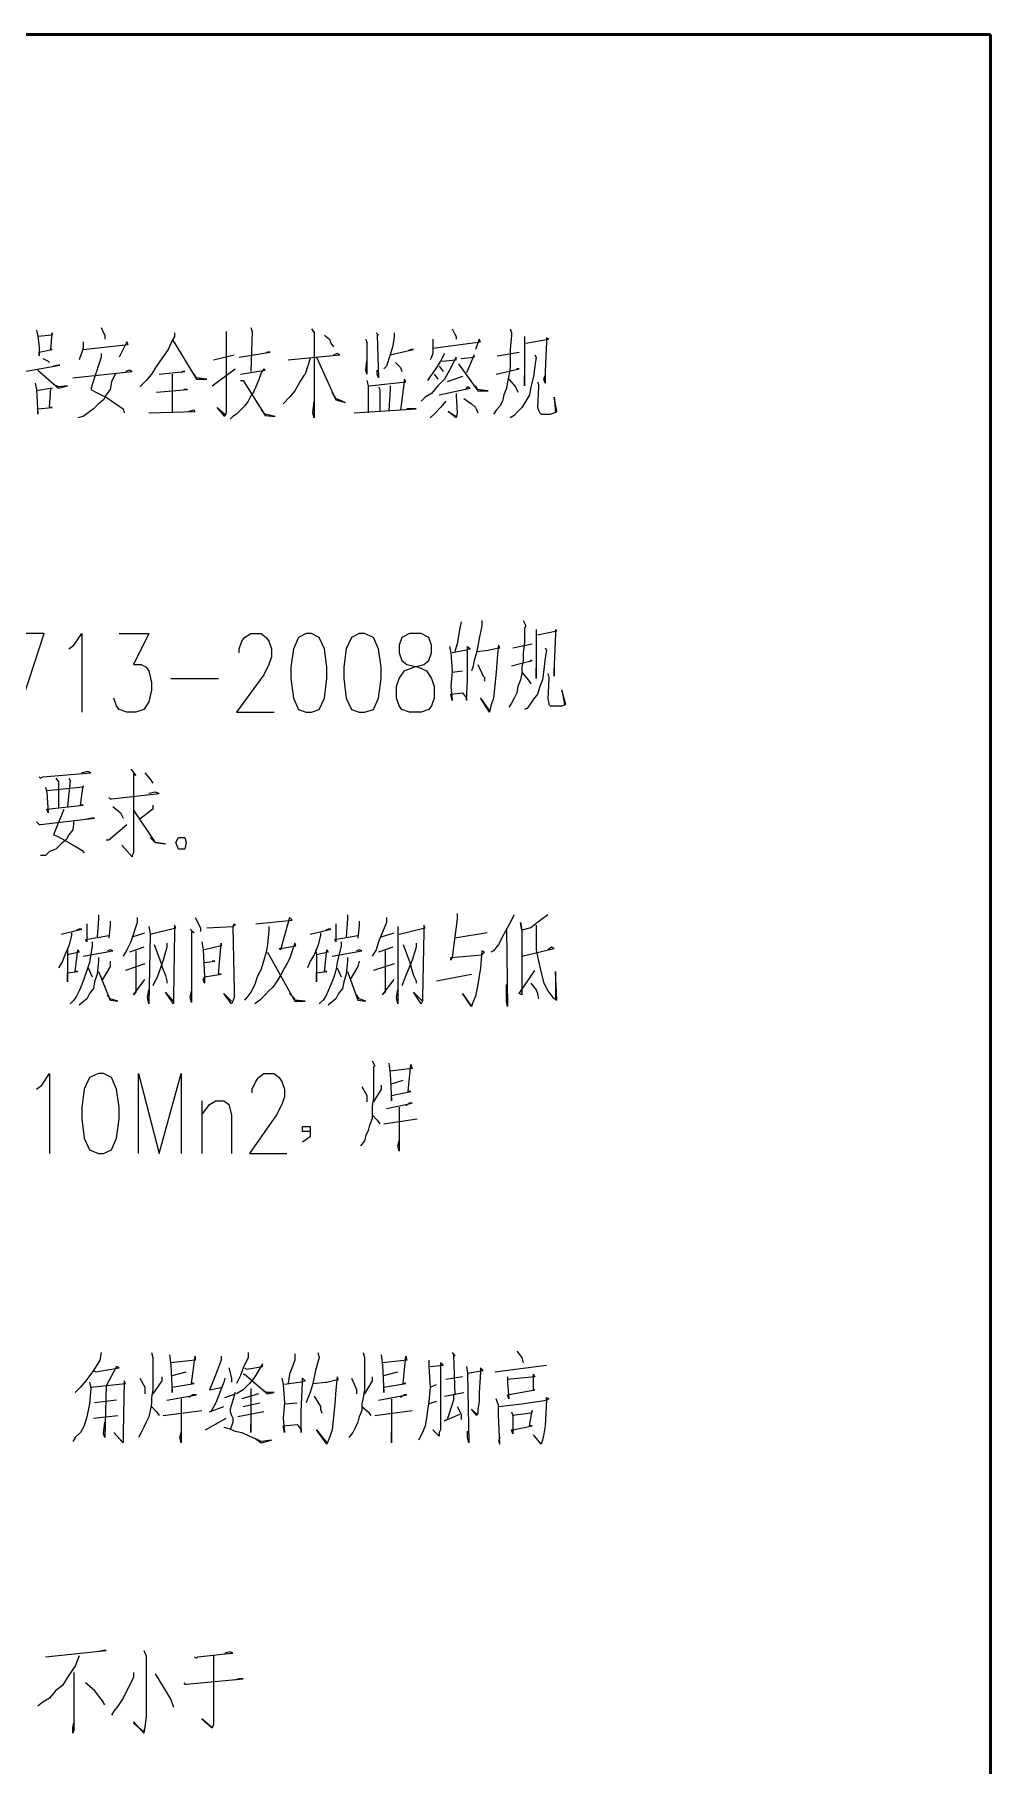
# Model space of a CAD drawing. Header units: millimetres. Extents: x -892 to 4698, y -3687 to 4524.
# Drawn here: x 4215 to 4698, y 3650 to 4524 of the extents above; entities that cross this region are included whole.
import ezdxf

# ---------------------------------------------------------------- set-up
doc = ezdxf.new("R2010")
doc.units = ezdxf.units.MM
doc.layers.add('1', color=7, linetype='Continuous')

msp = doc.modelspace()

# ---------------------------------------------------------------- linework, layer by layer
at = {"layer": '1', "color": 0, "lineweight": 50}
msp.add_lwpolyline([(-891.61, -3685.08), (-891.61, 4523.75), (4698.03, 4523.75), (4698.03, -3685.08), (-891.61, -3685.08)], dxfattribs=at)
at = {"layer": '1', "color": 0, "lineweight": 25}
for points in [[(4216.43, 4374.51), (4217.08, 4371.25), (4217.73, 4366.04), (4217.73, 4361.48), (4217.73, 4363.43), (4224.25, 4364.74), (4223.6, 4364.74), (4224.25, 4373.21), (4224.25, 4371.91), (4217.08, 4371.25)], [(4249.01, 4375.82), (4250.31, 4373.21), (4250.97, 4371.91), (4250.97, 4371.25), (4250.97, 4369.95)], [(4286.16, 4373.21), (4286.16, 4371.25), (4284.86, 4369.3), (4282.9, 4364.74), (4279.64, 4360.17), (4277.03, 4356.26), (4274.43, 4352.35), (4271.82, 4349.1), (4268.56, 4345.84)], [(4284.86, 4369.95), (4297.24, 4349.75), (4302.45, 4349.75), (4297.24, 4350.4), (4295.93, 4352.35)], [(4312.23, 4373.86), (4312.23, 4371.91), (4312.23, 4335.41), (4312.23, 4332.8), (4311.57, 4330.85), (4307.66, 4335.41), (4311.57, 4332.15)], [(4324.61, 4375.82), (4325.26, 4373.86), (4324.61, 4353.66)], [(4355.24, 4375.16), (4356.54, 4373.21), (4356.54, 4373.86), (4356.54, 4330.2), (4355.89, 4332.8), (4356.54, 4338.67)], [(4361.76, 4371.91), (4364.36, 4369.95), (4365.01, 4368), (4366.32, 4366.04)], [(4382.61, 4369.95), (4383.26, 4368), (4383.26, 4368.65), (4383.26, 4352.35), (4382.61, 4354.31), (4383.26, 4358.87)], [(4387.82, 4373.21), (4389.13, 4371.91), (4388.48, 4371.91), (4389.13, 4350.4), (4388.48, 4352.35), (4388.48, 4354.31)], [(4396.95, 4373.21), (4396.95, 4371.25), (4396.3, 4366.69), (4394.99, 4362.13), (4393.04, 4356.26), (4391.73, 4354.96)], [(4416.5, 4369.95), (4416.5, 4366.69), (4416.5, 4362.78), (4415.85, 4360.83), (4415.2, 4359.52)], [(4416.5, 4365.39), (4440.61, 4368.65), (4439.96, 4369.95), (4438.01, 4364.74)], [(4426.27, 4375.16), (4427.58, 4372.56), (4428.23, 4371.25), (4428.23, 4369.95)], [(4455.6, 4375.16), (4456.25, 4373.21), (4456.25, 4371.91), (4455.6, 4364.74), (4455.6, 4359.52), (4455.6, 4355.61), (4454.95, 4351.7), (4454.3, 4348.44), (4453.65, 4345.19), (4452.34, 4341.93), (4451.69, 4338.67), (4450.39, 4336.06), (4448.43, 4334.11), (4447.13, 4332.15)], [(4462.77, 4371.25), (4462.77, 4368.65), (4462.77, 4349.75), (4462.77, 4346.49), (4462.77, 4347.79), (4462.77, 4351.7)], [(4463.42, 4368), (4475.15, 4369.95), (4473.85, 4370.6), (4473.85, 4368.65), (4473.2, 4353.66), (4473.2, 4347.79), (4472.55, 4349.75), (4473.2, 4351.7)], [(4239.89, 4368.65), (4239.89, 4365.39), (4239.24, 4363.43), (4238.58, 4361.48), (4237.93, 4359.52)], [(4239.89, 4364.74), (4262.7, 4367.34), (4262.05, 4368.65), (4258.14, 4360.83)], [(4249.01, 4362.78), (4249.01, 4360.83), (4245.1, 4349.1), (4243.8, 4344.53), (4246.4, 4343.23), (4249.01, 4341.93), (4251.62, 4340.62), (4255.53, 4338.02), (4258.14, 4336.06), (4260.09, 4334.76), (4260.74, 4332.8)], [(4305.71, 4359.52), (4316.14, 4362.13)], [(4318.74, 4360.83), (4334.38, 4363.43), (4333.08, 4363.43), (4331.78, 4362.78)], [(4343.51, 4359.52), (4369.58, 4362.13), (4368.27, 4362.78), (4366.32, 4362.13)], [(4394.99, 4362.13), (4406.72, 4364.74), (4405.42, 4364.74), (4404.12, 4364.09)], [(4422.36, 4362.78), (4420.41, 4358.87), (4418.45, 4355.61), (4416.5, 4353.01), (4415.2, 4351.05), (4413.89, 4349.1)], [(4430.84, 4360.17), (4437.35, 4360.83), (4437.35, 4362.13), (4433.44, 4353.01)], [(4449.08, 4361.48), (4460.16, 4363.43)], [(4467.98, 4362.13), (4468.64, 4360.83), (4467.98, 4356.26), (4467.33, 4351.05), (4466.03, 4345.84), (4465.38, 4341.93), (4463.42, 4338.67), (4461.47, 4335.41), (4459.51, 4333.46), (4457.56, 4331.5), (4455.6, 4330.2)], [(4202.74, 4352.35), (4228.16, 4356.92), (4227.51, 4356.92), (4224.9, 4356.26)], [(4217.08, 4354.31), (4227.51, 4345.19), (4232.07, 4346.49), (4227.51, 4345.84), (4224.9, 4347.14)], [(4219.68, 4360.17), (4222.29, 4358.87), (4222.94, 4358.22)], [(4234.67, 4350.4), (4264.65, 4353.66), (4263.35, 4354.31), (4261.39, 4353.66)], [(4256.18, 4352.35), (4254.23, 4348.44), (4253.57, 4344.53), (4251.62, 4341.93), (4250.31, 4339.32), (4247.71, 4337.37), (4245.1, 4334.76), (4242.49, 4332.8), (4239.89, 4330.85), (4237.28, 4330.2)], [(4278.34, 4352.35), (4291.37, 4353.66), (4290.07, 4353.66), (4289.42, 4353.01)], [(4284.86, 4352.35), (4284.86, 4332.8)], [(4305.06, 4346.49), (4316.79, 4354.96)], [(4319.4, 4352.35), (4331.78, 4354.31), (4331.13, 4354.96), (4329.82, 4353.01), (4328.52, 4349.1), (4327.22, 4345.84), (4325.91, 4343.23), (4324.61, 4341.28), (4323.31, 4338.67), (4321.35, 4336.06), (4319.4, 4334.11), (4317.44, 4332.15), (4315.49, 4330.85), (4314.18, 4329.55)], [(4354.59, 4360.17), (4351.98, 4352.35), (4351.33, 4351.7), (4349.37, 4348.44), (4346.77, 4343.88), (4344.16, 4340.62), (4340.9, 4337.37)], [(4357.85, 4360.83), (4367.62, 4339.32), (4372.18, 4338.02), (4367.62, 4339.97), (4365.67, 4343.23)], [(4397.6, 4358.22), (4400.21, 4355.61), (4400.86, 4353.66)], [(4421.06, 4358.87), (4428.23, 4359.52), (4428.23, 4360.83), (4424.97, 4354.31), (4422.36, 4349.75), (4419.11, 4346.49), (4415.85, 4342.58), (4412.59, 4340.62), (4410.63, 4338.67)], [(4417.15, 4352.35), (4419.11, 4349.75)], [(4419.76, 4356.26), (4421.71, 4353.66)], [(4429.53, 4357.57), (4439.31, 4343.88), (4444.52, 4343.88), (4443.87, 4343.88), (4439.31, 4344.53), (4438.01, 4346.49)], [(4448.43, 4352.35), (4460.16, 4354.96), (4459.51, 4354.96), (4458.86, 4354.96)], [(4215.77, 4347.79), (4216.43, 4344.53), (4217.08, 4332.15), (4217.08, 4334.76), (4224.25, 4335.41), (4222.94, 4335.41), (4223.6, 4345.19), (4224.25, 4345.19), (4216.43, 4343.88)], [(4277.03, 4343.23), (4292.68, 4344.53), (4292.02, 4344.53), (4290.72, 4344.53)], [(4319.4, 4349.1), (4320.7, 4349.1), (4331.78, 4331.5), (4336.99, 4330.85), (4331.78, 4332.15), (4329.82, 4334.11)], [(4383.26, 4349.1), (4383.91, 4346.49), (4383.91, 4332.8)], [(4383.91, 4346.49), (4384.57, 4346.49), (4402.81, 4348.44), (4402.16, 4349.75), (4400.21, 4334.11)], [(4389.13, 4345.84), (4389.78, 4344.53), (4389.78, 4333.46)], [(4394.99, 4346.49), (4394.99, 4344.53), (4394.34, 4334.11)], [(4419.76, 4341.93), (4435.4, 4345.19), (4434.09, 4345.84), (4432.79, 4344.53)], [(4431.49, 4351.05), (4423.67, 4348.44)], [(4454.95, 4349.75), (4458.21, 4345.84), (4459.51, 4343.23)], [(4469.29, 4348.44), (4469.94, 4347.14), (4469.94, 4345.84), (4469.29, 4335.41), (4469.94, 4334.11), (4470.59, 4332.8), (4471.24, 4332.15), (4471.89, 4332.15), (4475.8, 4332.15), (4477.76, 4332.8), (4479.06, 4333.46), (4477.76, 4340.62), (4478.41, 4332.8)], [(4376.75, 4332.8), (4408.03, 4334.76), (4406.72, 4334.76), (4403.46, 4334.76)], [(4423.02, 4338.67), (4420.41, 4335.41), (4417.15, 4332.15), (4415.2, 4330.2)], [(4428.23, 4342.58), (4428.23, 4341.28), (4428.88, 4332.8), (4428.23, 4330.2), (4424.32, 4333.46), (4428.23, 4330.85)], [(4432.14, 4339.97), (4436.05, 4337.37), (4438.01, 4335.41), (4438.66, 4334.11), (4439.31, 4332.8)], [(4273.12, 4332.8), (4296.59, 4333.46), (4295.93, 4334.11), (4293.33, 4333.46)], [(4207.3, 4181.61), (4220.34, 4221.36), (4201.44, 4221.36)], [(4232.72, 4213.54), (4235.33, 4215.5), (4239.24, 4221.36), (4239.24, 4181.61)], [(4258.14, 4221.36), (4273.12, 4221.36), (4265.3, 4205.72), (4269.21, 4205.72), (4271.82, 4204.42), (4273.12, 4202.46), (4274.43, 4196.6), (4274.43, 4192.69), (4273.12, 4186.82), (4270.52, 4182.91), (4266.61, 4181.61), (4262.05, 4181.61), (4258.14, 4182.91), (4256.83, 4184.87), (4255.53, 4188.78)], [(4318.74, 4211.59), (4318.74, 4213.54), (4320.05, 4217.45), (4321.35, 4219.41), (4324.61, 4221.36), (4329.82, 4221.36), (4332.43, 4219.41), (4333.73, 4217.45), (4335.04, 4213.54), (4335.04, 4209.63), (4333.73, 4205.72), (4331.13, 4200.51), (4317.44, 4181.61), (4336.34, 4181.61)], [(4352.63, 4221.36), (4348.72, 4219.41), (4346.12, 4213.54), (4344.81, 4204.42), (4344.81, 4198.55), (4346.12, 4188.78), (4348.72, 4182.91), (4352.63, 4181.61), (4355.24, 4181.61), (4359.15, 4182.91), (4361.76, 4188.78), (4363.06, 4198.55), (4363.06, 4204.42), (4361.76, 4213.54), (4359.15, 4219.41), (4355.24, 4221.36), (4352.63, 4221.36)], [(4379.35, 4221.36), (4375.44, 4219.41), (4372.83, 4213.54), (4371.53, 4204.42), (4371.53, 4198.55), (4372.83, 4188.78), (4375.44, 4182.91), (4379.35, 4181.61), (4381.96, 4181.61), (4386.52, 4182.91), (4389.13, 4188.78), (4390.43, 4198.55), (4390.43, 4204.42), (4389.13, 4213.54), (4386.52, 4219.41), (4381.96, 4221.36), (4379.35, 4221.36)], [(4404.77, 4221.36), (4400.86, 4219.41), (4399.55, 4215.5), (4399.55, 4211.59), (4400.86, 4207.68), (4403.46, 4205.72), (4409.33, 4204.42), (4413.24, 4202.46), (4415.85, 4198.55), (4417.15, 4194.64), (4417.15, 4188.78), (4415.85, 4184.87), (4414.54, 4182.91), (4410.63, 4181.61), (4404.77, 4181.61), (4400.86, 4182.91), (4399.55, 4184.87), (4398.25, 4188.78), (4398.25, 4194.64), (4399.55, 4198.55), (4402.16, 4202.46), (4406.72, 4204.42), (4411.94, 4205.72), (4414.54, 4207.68), (4415.85, 4211.59), (4415.85, 4215.5), (4414.54, 4219.41), (4410.63, 4221.36), (4404.77, 4221.36)], [(4430.84, 4227.23), (4430.18, 4223.97), (4428.88, 4216.15), (4427.58, 4212.24)], [(4441.26, 4227.88), (4441.26, 4225.27), (4439.96, 4218.76), (4438.66, 4212.24), (4437.35, 4207.68), (4436.7, 4204.42), (4436.05, 4202.46)], [(4462.12, 4227.88), (4463.42, 4225.27), (4462.77, 4223.97), (4462.77, 4216.8), (4462.12, 4211.59), (4462.12, 4207.68), (4461.47, 4204.42), (4461.47, 4201.16), (4460.81, 4197.9), (4459.51, 4194.64), (4458.86, 4191.38), (4457.56, 4188.78), (4456.25, 4186.17), (4454.95, 4184.22)], [(4468.64, 4223.32), (4468.64, 4220.71), (4468.64, 4202.46), (4468.64, 4198.55), (4468.64, 4199.86), (4468.64, 4203.77)], [(4469.29, 4220.71), (4479.06, 4222.67), (4478.41, 4223.32), (4478.41, 4221.36), (4477.76, 4205.72), (4477.76, 4199.86), (4477.76, 4201.81), (4477.76, 4203.77)], [(4424.97, 4214.85), (4425.62, 4211.59), (4426.27, 4202.46), (4425.62, 4194.64), (4426.27, 4187.47), (4425.62, 4190.73), (4431.49, 4191.38), (4433.44, 4188.78), (4433.44, 4187.47), (4434.09, 4197.9), (4434.09, 4212.89), (4434.09, 4214.85), (4435.4, 4213.54), (4433.44, 4212.89), (4426.27, 4211.59)], [(4438.66, 4212.24), (4444.52, 4212.89), (4449.74, 4214.19), (4450.39, 4214.19), (4449.74, 4215.5), (4449.08, 4208.98), (4448.43, 4201.81), (4447.78, 4195.29), (4447.13, 4188.78), (4445.83, 4184.87), (4445.17, 4181.61), (4440.61, 4188.78), (4445.17, 4182.26)], [(4456.9, 4214.19), (4466.68, 4216.15)], [(4473.2, 4214.19), (4473.85, 4212.89), (4473.2, 4208.98), (4472.55, 4203.11), (4471.89, 4197.9), (4470.59, 4194.64), (4469.29, 4190.73), (4467.33, 4188.13), (4466.03, 4186.17), (4464.07, 4183.56), (4462.77, 4182.91)], [(4439.31, 4205.72), (4441.92, 4199.86), (4442.57, 4199.2), (4442.57, 4197.25)], [(4456.25, 4205.07), (4466.68, 4207.68), (4466.03, 4207.68), (4465.38, 4207.03)], [(4284.2, 4198.55), (4308.32, 4198.55)], [(4426.27, 4201.81), (4431.49, 4202.46)], [(4461.47, 4201.81), (4464.72, 4197.9), (4466.03, 4195.95)], [(4474.5, 4201.16), (4475.15, 4199.2), (4475.15, 4198.55), (4474.5, 4188.13), (4475.15, 4186.17), (4475.15, 4185.52), (4475.8, 4184.87), (4477.11, 4184.87), (4480.37, 4184.87), (4481.67, 4184.87), (4483.62, 4185.52), (4481.67, 4192.69), (4482.97, 4185.52)], [(4217.73, 4149.02), (4218.38, 4148.37), (4219.68, 4149.02), (4243.8, 4150.98), (4242.49, 4151.63), (4239.24, 4150.98)], [(4264, 4152.93), (4266.61, 4149.68), (4265.3, 4150.33), (4265.3, 4115.79), (4265.3, 4113.18), (4265.3, 4110.57), (4264.65, 4109.27), (4264.65, 4108.62), (4259.44, 4114.48)], [(4220.99, 4143.81), (4221.64, 4141.2), (4222.29, 4130.78), (4221.64, 4132.73), (4239.89, 4134.69), (4238.58, 4134.69), (4239.89, 4144.46), (4239.89, 4143.81), (4221.64, 4141.85)], [(4226.2, 4148.37), (4227.51, 4146.42), (4227.51, 4133.38)], [(4232.72, 4148.37), (4233.37, 4147.07), (4232.07, 4134.03)], [(4271.17, 4150.98), (4273.78, 4147.72), (4275.08, 4145.77)], [(4252.92, 4138.6), (4253.57, 4137.94), (4254.23, 4137.94), (4278.34, 4140.55), (4276.38, 4141.2), (4273.12, 4140.55)], [(4254.88, 4134.03), (4258.79, 4130.78), (4260.09, 4128.17)], [(4275.08, 4134.69), (4275.08, 4132.73), (4268.56, 4127.52)], [(4216.43, 4126.21), (4217.73, 4124.91), (4218.38, 4124.91), (4245.75, 4128.17), (4244.45, 4128.17), (4241.84, 4127.52)], [(4235.33, 4126.87), (4234.67, 4122.3), (4232.72, 4119.7), (4231.42, 4117.09), (4228.81, 4115.14), (4226.2, 4112.53), (4222.94, 4111.22), (4220.99, 4109.27), (4218.38, 4109.27)], [(4230.11, 4132.73), (4230.11, 4132.08), (4224.9, 4119.7), (4226.85, 4119.05), (4232.72, 4115.79), (4237.28, 4113.18), (4239.24, 4111.88), (4240.54, 4110.57)], [(4265.3, 4132.08), (4276.38, 4115.79), (4281.6, 4115.14), (4276.38, 4115.79), (4273.78, 4118.39)], [(4251.62, 4117.09), (4252.92, 4117.09), (4262.05, 4124.91)], [(4291.37, 4118.39), (4292.02, 4115.79), (4291.37, 4112.53), (4288.11, 4112.53), (4286.81, 4115.79), (4288.11, 4118.39), (4291.37, 4118.39)], [(4241.84, 4074.73), (4241.84, 4074.08), (4241.84, 4065.61), (4241.19, 4066.91), (4252.92, 4068.86)], [(4247.71, 4079.29), (4247.71, 4077.99), (4247.71, 4077.34), (4247.06, 4068.21)], [(4253.57, 4076.03), (4253.57, 4074.73), (4253.57, 4074.08), (4252.92, 4067.56)], [(4267.26, 4077.99), (4267.26, 4075.38), (4264, 4065.61), (4262.05, 4061.7), (4260.09, 4058.44)], [(4273.12, 4073.43), (4273.78, 4069.52), (4273.12, 4034.32), (4272.47, 4037.58), (4273.12, 4041.49)], [(4273.78, 4069.52), (4286.81, 4072.77), (4286.16, 4074.08), (4286.16, 4070.82), (4285.51, 4037.58), (4285.51, 4035.63), (4285.51, 4034.32), (4281.6, 4040.19), (4285.51, 4035.63)], [(4296.59, 4077.99), (4299.19, 4072.77), (4299.19, 4070.82)], [(4302.45, 4072.77), (4315.49, 4073.43), (4316.14, 4074.73), (4316.79, 4074.08), (4315.49, 4073.43), (4316.14, 4040.84), (4316.14, 4037.58), (4315.49, 4035.63), (4314.83, 4034.32), (4310.92, 4039.54), (4314.83, 4035.63)], [(4333.73, 4073.43), (4333.73, 4071.47), (4333.08, 4064.3), (4332.43, 4060.39), (4331.13, 4056.48), (4329.82, 4051.92), (4327.87, 4048.01), (4326.56, 4044.1), (4324.61, 4040.19), (4322.65, 4037.58), (4321.35, 4036.28)], [(4327.22, 4074.73), (4345.46, 4076.68), (4344.16, 4077.99), (4343.51, 4075.38), (4341.55, 4068.86), (4339.6, 4061.7), (4338.95, 4062.35), (4339.6, 4062.35), (4347.42, 4063.65), (4346.77, 4064.95), (4345.46, 4061.04), (4344.16, 4057.13), (4342.86, 4054.53), (4341.55, 4052.57), (4339.6, 4048.66), (4337.64, 4045.4), (4335.69, 4042.8), (4333.73, 4040.84), (4331.78, 4038.89), (4329.17, 4036.28), (4326.56, 4034.32)], [(4367.62, 4074.73), (4367.62, 4074.08), (4367.62, 4065.61), (4366.97, 4066.91), (4378.7, 4068.86)], [(4373.49, 4079.29), (4373.49, 4077.99), (4373.49, 4077.34), (4372.83, 4068.21)], [(4379.35, 4076.03), (4379.35, 4074.73), (4379.35, 4074.08), (4378.7, 4067.56)], [(4393.04, 4077.99), (4393.04, 4075.38), (4389.13, 4065.61), (4387.82, 4061.7), (4385.87, 4058.44)], [(4398.9, 4073.43), (4398.9, 4069.52), (4398.9, 4034.32), (4398.25, 4037.58), (4398.9, 4041.49)], [(4399.55, 4069.52), (4412.59, 4072.77), (4411.94, 4074.08), (4411.94, 4070.82), (4411.29, 4037.58), (4411.29, 4035.63), (4410.63, 4034.32), (4406.72, 4040.19), (4411.29, 4035.63)], [(4428.88, 4079.94), (4428.88, 4077.34), (4426.27, 4057.79), (4425.62, 4056.48), (4425.62, 4057.79), (4441.26, 4059.09), (4442.57, 4060.39), (4441.26, 4061.04), (4440.61, 4052.57), (4439.31, 4044.1), (4438.01, 4038.23), (4436.7, 4034.98), (4436.05, 4033.02), (4431.49, 4039.54), (4436.05, 4033.02)], [(4457.56, 4079.29), (4454.95, 4074.08), (4452.34, 4069.52), (4449.74, 4064.3), (4447.13, 4061.04), (4445.83, 4060.39)], [(4474.5, 4079.29), (4469.29, 4075.38), (4466.03, 4072.77), (4461.47, 4071.47), (4460.81, 4075.38), (4461.47, 4071.47), (4461.47, 4038.89), (4460.16, 4039.54), (4467.98, 4051.27)], [(4468.64, 4074.08), (4468.64, 4067.56), (4468.64, 4061.7), (4469.94, 4055.83), (4471.24, 4049.96), (4472.55, 4044.75), (4474.5, 4040.84), (4477.11, 4037.58), (4479.06, 4036.28), (4478.41, 4050.62), (4478.41, 4036.93)], [(4234.02, 4070.17), (4234.02, 4068.86), (4232.72, 4063.65), (4230.76, 4059.09), (4229.46, 4055.83), (4227.51, 4052.57)], [(4228.81, 4069.52), (4239.24, 4072.12), (4238.58, 4072.12), (4237.93, 4072.12), (4236.63, 4071.47)], [(4244.45, 4065.61), (4244.45, 4063.65), (4243.15, 4055.18), (4241.84, 4051.27), (4240.54, 4047.36), (4239.24, 4044.1), (4237.93, 4040.84), (4236.63, 4038.23), (4235.33, 4036.28), (4233.37, 4034.32)], [(4264.65, 4068.21), (4271.17, 4070.17)], [(4282.25, 4064.95), (4282.25, 4063), (4280.29, 4056.48), (4277.69, 4048.66), (4275.08, 4043.45)], [(4275.73, 4064.3), (4279.64, 4053.88), (4279.64, 4053.22), (4281.6, 4048.66), (4282.25, 4046.05), (4282.25, 4044.75)], [(4293.98, 4072.12), (4295.93, 4070.17), (4294.63, 4070.82), (4294.63, 4034.98), (4293.98, 4037.58), (4294.63, 4040.84)], [(4299.84, 4065.61), (4300.5, 4061.7), (4301.15, 4048.01), (4301.15, 4044.75), (4300.5, 4046.71), (4301.15, 4048.01), (4309.62, 4049.31), (4308.32, 4049.31), (4309.62, 4064.95), (4309.62, 4063.65), (4301.15, 4061.7)], [(4359.8, 4070.17), (4359.8, 4068.86), (4358.5, 4063.65), (4356.54, 4059.09), (4354.59, 4055.83), (4353.28, 4052.57)], [(4354.59, 4069.52), (4365.01, 4072.12), (4364.36, 4072.12), (4363.71, 4072.12), (4362.41, 4071.47)], [(4370.23, 4065.61), (4370.23, 4063.65), (4368.27, 4055.18), (4367.62, 4051.27), (4366.32, 4047.36), (4365.01, 4044.1), (4363.71, 4040.84), (4362.41, 4038.23), (4361.1, 4036.28), (4359.15, 4034.32)], [(4390.43, 4068.21), (4396.95, 4070.17)], [(4408.03, 4064.95), (4408.03, 4063), (4406.07, 4056.48), (4402.81, 4048.66), (4400.86, 4043.45)], [(4401.51, 4064.3), (4405.42, 4053.88), (4405.42, 4053.22), (4406.72, 4048.66), (4408.03, 4046.05), (4408.03, 4044.75)], [(4443.87, 4070.17), (4427.58, 4067.56)], [(4453.65, 4072.12), (4454.3, 4033.02), (4453.65, 4035.63), (4453.65, 4044.1)], [(4232.07, 4061.7), (4232.07, 4059.09), (4232.07, 4045.4), (4232.07, 4049.96), (4237.28, 4050.62), (4235.98, 4050.62), (4237.28, 4061.7), (4237.93, 4060.39), (4232.07, 4059.09)], [(4247.71, 4057.79), (4247.71, 4055.83), (4247.06, 4049.31), (4245.75, 4045.4), (4245.1, 4042.14), (4243.15, 4039.54), (4241.84, 4036.93), (4237.93, 4033.67)], [(4239.89, 4058.44), (4254.88, 4061.04), (4253.57, 4061.7), (4252.27, 4061.04)], [(4253.57, 4055.83), (4253.57, 4053.22), (4249.66, 4046.71)], [(4270.52, 4063), (4263.35, 4060.39)], [(4266.61, 4061.04), (4266.61, 4040.19), (4265.3, 4038.89), (4271.17, 4046.71)], [(4301.15, 4055.18), (4306.36, 4055.83), (4305.71, 4055.83), (4305.06, 4055.83)], [(4333.08, 4060.39), (4346.77, 4035.63), (4351.98, 4035.63), (4346.77, 4036.28), (4346.77, 4036.93), (4344.16, 4039.54)], [(4357.19, 4061.7), (4357.85, 4059.09), (4357.85, 4045.4), (4357.85, 4049.96), (4363.06, 4050.62), (4361.76, 4050.62), (4363.06, 4061.7), (4363.71, 4060.39), (4357.85, 4059.09)], [(4373.49, 4057.79), (4373.49, 4055.83), (4372.83, 4049.31), (4371.53, 4045.4), (4370.88, 4042.14), (4368.92, 4039.54), (4367.62, 4036.93), (4363.71, 4033.67)], [(4365.67, 4058.44), (4380.66, 4061.04), (4379.35, 4061.7), (4378.05, 4061.04)], [(4379.35, 4055.83), (4378.7, 4053.22), (4374.79, 4046.71)], [(4396.3, 4063), (4389.13, 4060.39)], [(4392.39, 4061.04), (4392.39, 4040.19), (4391.08, 4038.89), (4396.95, 4046.71)], [(4461.47, 4058.44), (4477.76, 4062.35), (4476.46, 4063), (4474.5, 4061.7)], [(4242.49, 4052.57), (4244.45, 4048.01)], [(4247.71, 4050.62), (4253.57, 4036.28), (4257.48, 4035.63), (4253.57, 4036.93), (4252.27, 4038.89)], [(4271.17, 4054.53), (4261.39, 4051.27)], [(4368.27, 4052.57), (4370.23, 4048.01)], [(4373.49, 4050.62), (4378.7, 4036.28), (4382.61, 4035.63), (4379.35, 4036.93), (4378.05, 4038.89)], [(4396.95, 4054.53), (4386.52, 4051.27)], [(4418.45, 4046.05), (4436.05, 4049.31)], [(4466.03, 4044.75), (4468.64, 4041.49), (4469.29, 4039.54), (4469.94, 4036.93)], [(4385.87, 4005.65), (4387.17, 4003.04), (4386.52, 4002.39), (4386.52, 3991.31), (4386.52, 3986.75), (4385.87, 3982.84), (4385.87, 3979.58), (4385.87, 3976.32), (4384.57, 3973.06), (4383.91, 3970.46), (4382.61, 3967.85), (4381.96, 3965.24), (4380, 3962.64)], [(4394.34, 4004.35), (4394.99, 3999.13), (4395.64, 3985.45), (4395.64, 3988.05), (4405.42, 3990.01), (4404.12, 3990.01), (4405.42, 4003.69), (4406.07, 4001.74), (4394.99, 4000.44)], [(4216.43, 3991.31), (4219.03, 3993.27), (4222.94, 3999.13), (4222.94, 3958.73)], [(4247.71, 3999.13), (4243.15, 3997.18), (4240.54, 3991.31), (4239.24, 3982.19), (4239.24, 3976.32), (4240.54, 3966.55), (4243.15, 3960.68), (4247.71, 3958.73), (4250.31, 3958.73), (4254.23, 3960.68), (4256.83, 3966.55), (4258.14, 3976.32), (4258.14, 3982.19), (4256.83, 3991.31), (4254.23, 3997.18), (4250.31, 3999.13), (4247.71, 3999.13)], [(4267.91, 3958.73), (4267.91, 3999.13), (4278.34, 3958.73), (4289.42, 3999.13), (4289.42, 3958.73)], [(4325.26, 3989.36), (4325.26, 3991.31), (4327.22, 3995.22), (4328.52, 3997.18), (4331.13, 3999.13), (4336.34, 3999.13), (4338.95, 3997.18), (4340.25, 3995.22), (4341.55, 3991.31), (4341.55, 3987.4), (4340.25, 3983.49), (4337.64, 3978.28), (4323.96, 3958.73), (4342.86, 3958.73)], [(4395.64, 3993.92), (4401.51, 3995.87)], [(4299.84, 3985.45), (4299.84, 3958.73)], [(4299.84, 3978.28), (4303.75, 3983.49), (4307.01, 3985.45), (4310.92, 3985.45), (4313.53, 3983.49), (4314.83, 3978.28), (4314.83, 3958.73)], [(4380.66, 3992.62), (4383.26, 3988.05), (4383.26, 3986.75), (4383.26, 3984.79)], [(4390.43, 3993.27), (4390.43, 3991.31), (4386.52, 3984.79)], [(4385.87, 3978.28), (4388.48, 3975.67), (4389.78, 3973.72)], [(4393.04, 3981.54), (4406.07, 3984.14), (4404.77, 3984.14), (4402.81, 3982.84)], [(4399.55, 3982.19), (4399.55, 3960.03), (4398.9, 3962.64), (4399.55, 3965.24)], [(4354.59, 3969.81), (4350.68, 3969.81), (4350.68, 3972.41), (4354.59, 3972.41), (4354.59, 3967.2), (4350.68, 3964.59)], [(4391.73, 3973.72), (4408.68, 3976.32)], [(4249.01, 3858.36), (4248.36, 3854.45), (4245.1, 3849.24), (4241.84, 3844.68), (4238.58, 3840.77), (4235.98, 3838.16)], [(4274.43, 3858.36), (4275.08, 3855.76), (4275.08, 3855.11), (4275.08, 3844.68), (4275.08, 3839.47), (4274.43, 3835.56), (4274.43, 3832.3), (4273.78, 3829.04), (4273.12, 3825.78), (4271.82, 3823.17), (4270.52, 3820.57), (4269.21, 3817.96), (4267.91, 3815.35)], [(4283.55, 3857.06), (4284.2, 3851.85), (4284.86, 3838.16), (4284.86, 3840.77), (4295.93, 3842.72), (4294.63, 3842.72), (4296.59, 3856.41), (4296.59, 3854.45), (4284.2, 3853.15)], [(4309.62, 3856.41), (4309.62, 3854.45), (4306.36, 3845.98), (4305.06, 3842.72), (4303.75, 3839.47), (4310.27, 3840.77)], [(4323.31, 3858.36), (4323.31, 3855.76), (4320.7, 3850.54), (4319.4, 3846.63), (4317.44, 3842.72)], [(4346.77, 3857.71), (4346.77, 3854.45), (4344.16, 3847.29), (4343.51, 3842.72)], [(4358.5, 3858.36), (4359.15, 3855.76), (4357.19, 3849.24), (4355.89, 3842.72), (4354.59, 3838.16), (4353.28, 3834.9), (4352.63, 3832.95)], [(4381.31, 3858.36), (4381.96, 3855.76), (4381.96, 3855.11), (4381.96, 3844.68), (4381.96, 3839.47), (4381.31, 3835.56), (4380.66, 3832.3), (4380.66, 3829.04), (4379.35, 3825.78), (4378.7, 3823.17), (4377.4, 3820.57), (4376.09, 3817.96), (4374.14, 3815.35)], [(4390.43, 3857.06), (4391.08, 3851.85), (4391.73, 3838.16), (4391.73, 3840.77), (4402.81, 3842.72), (4401.51, 3842.72), (4402.81, 3856.41), (4403.46, 3854.45), (4391.08, 3853.15)], [(4414.54, 3854.45), (4414.54, 3851.2), (4415.2, 3840.77), (4414.54, 3833.6), (4413.89, 3829.04), (4413.24, 3825.13), (4412.59, 3821.22), (4411.29, 3817.96), (4409.33, 3814.05)], [(4426.27, 3858.36), (4427.58, 3856.41), (4426.93, 3857.06), (4427.58, 3836.86)], [(4458.86, 3859.02), (4461.47, 3855.76), (4462.12, 3853.15)], [(4245.1, 3849.24), (4246.4, 3848.59), (4258.14, 3850.54), (4256.83, 3851.2), (4251.62, 3841.42), (4250.97, 3815.35), (4250.31, 3817.31), (4250.97, 3823.17)], [(4268.56, 3845.33), (4271.17, 3840.77), (4271.17, 3839.47), (4271.17, 3837.51)], [(4279.64, 3845.98), (4279.64, 3844.03), (4275.08, 3837.51)], [(4284.86, 3846.63), (4292.02, 3848.59)], [(4311.57, 3845.33), (4310.92, 3843.38), (4307.01, 3832.95), (4304.41, 3828.39), (4303.75, 3828.39), (4310.92, 3830.99)], [(4313.53, 3850.54), (4314.83, 3845.33), (4314.83, 3843.38)], [(4321.35, 3850.54), (4322.65, 3849.89), (4330.47, 3851.2), (4330.47, 3852.5), (4326.56, 3845.98), (4323.96, 3842.72), (4320.7, 3839.47), (4317.44, 3837.51)], [(4320.7, 3847.29), (4321.35, 3847.29), (4333.08, 3837.51), (4336.34, 3838.16), (4332.43, 3838.16), (4330.47, 3839.47)], [(4340.25, 3845.33), (4340.9, 3842.07), (4341.55, 3832.95), (4340.9, 3825.13), (4341.55, 3817.96), (4340.9, 3821.22), (4348.07, 3821.87), (4350.03, 3819.26), (4350.03, 3817.96), (4350.03, 3828.39), (4350.68, 3843.38), (4350.68, 3845.33), (4351.98, 3844.03), (4350.03, 3843.38), (4341.55, 3842.07)], [(4355.89, 3842.72), (4362.41, 3843.38), (4363.06, 3843.38), (4368.27, 3844.68), (4368.92, 3844.68), (4368.27, 3845.98), (4367.62, 3839.47), (4366.97, 3832.3), (4366.32, 3825.78), (4365.67, 3819.26), (4364.36, 3815.35), (4363.06, 3812.09), (4357.85, 3819.26), (4363.06, 3812.75)], [(4375.44, 3845.33), (4377.4, 3840.77), (4378.05, 3839.47), (4378.05, 3837.51)], [(4385.87, 3845.98), (4385.87, 3844.03), (4381.96, 3837.51)], [(4391.73, 3846.63), (4398.9, 3848.59)], [(4415.2, 3851.2), (4421.71, 3851.85), (4420.41, 3853.15), (4420.41, 3851.2), (4420.41, 3819.26), (4419.76, 3817.96), (4419.76, 3816), (4416.5, 3819.26), (4419.76, 3816)], [(4431.49, 3845.98), (4423.02, 3844.68)], [(4433.44, 3851.2), (4434.09, 3847.94), (4434.75, 3812.75), (4434.09, 3815.35), (4434.09, 3818.61)], [(4434.09, 3847.94), (4441.92, 3849.24), (4440.61, 3850.54), (4440.61, 3848.59), (4439.96, 3838.16), (4439.96, 3833.6), (4439.31, 3829.69), (4439.31, 3827.73), (4438.66, 3826.43), (4436.05, 3829.69), (4438.66, 3827.08)], [(4447.78, 3848.59), (4473.85, 3851.85)], [(4454.3, 3845.98), (4454.3, 3843.38), (4454.95, 3834.9), (4454.3, 3836.86), (4467.98, 3839.47), (4467.33, 3839.47), (4467.33, 3847.29), (4467.98, 3845.98), (4454.3, 3844.68)], [(4243.15, 3843.38), (4243.8, 3840.12), (4243.15, 3832.3), (4241.84, 3825.78), (4240.54, 3821.22), (4238.58, 3817.96), (4235.98, 3815.35), (4234.67, 3813.4)], [(4243.8, 3840.77), (4261.39, 3842.72), (4260.74, 3844.03), (4260.09, 3817.96), (4260.09, 3814.7), (4260.09, 3812.75), (4255.53, 3817.96), (4259.44, 3813.4)], [(4282.25, 3834.25), (4297.24, 3836.86), (4295.28, 3836.86), (4293.33, 3835.56)], [(4311.57, 3835.56), (4316.79, 3837.51), (4316.79, 3838.16), (4314.18, 3829.69), (4314.18, 3828.39), (4314.83, 3826.43), (4315.49, 3825.13), (4315.49, 3823.17), (4314.18, 3819.26)], [(4328.52, 3837.51), (4320.05, 3834.9)], [(4324.61, 3840.12), (4324.61, 3817.96), (4324.61, 3819.91), (4324.61, 3821.87)], [(4389.13, 3834.25), (4403.46, 3836.86), (4402.16, 3836.86), (4400.21, 3835.56)], [(4415.2, 3840.77), (4418.45, 3842.07)], [(4422.36, 3836.21), (4432.14, 3838.16)], [(4426.93, 3836.86), (4426.93, 3834.25), (4423.67, 3824.48), (4422.36, 3823.82), (4430.18, 3827.08)], [(4256.83, 3834.25), (4245.75, 3832.95)], [(4274.43, 3830.99), (4277.03, 3828.39), (4278.34, 3826.43)], [(4280.29, 3826.43), (4299.84, 3829.04)], [(4289.42, 3834.9), (4289.42, 3812.75), (4288.77, 3815.35), (4289.42, 3817.96)], [(4331.13, 3828.39), (4318.09, 3825.78)], [(4320.7, 3830.99), (4329.17, 3832.95)], [(4341.55, 3832.3), (4348.07, 3832.95)], [(4356.54, 3836.21), (4359.8, 3830.99), (4359.8, 3829.69), (4360.45, 3827.73)], [(4380.66, 3830.99), (4383.91, 3828.39), (4385.22, 3826.43)], [(4387.17, 3826.43), (4406.07, 3829.04)], [(4395.64, 3834.9), (4395.64, 3812.75), (4395.64, 3815.35), (4395.64, 3817.96)], [(4418.45, 3833.6), (4414.54, 3832.3)], [(4428.88, 3830.99), (4430.84, 3827.08), (4430.84, 3824.48)], [(4450.39, 3815.35), (4449.74, 3813.4), (4450.39, 3812.09), (4449.74, 3826.43), (4449.74, 3831.64), (4448.43, 3834.9)], [(4449.74, 3830.99), (4461.47, 3832.3), (4473.85, 3834.25), (4473.85, 3835.56), (4475.15, 3834.9), (4473.85, 3834.25), (4473.2, 3821.22), (4472.55, 3817.31), (4471.89, 3814.05), (4471.24, 3812.09), (4467.33, 3816.66)], [(4456.25, 3828.39), (4456.9, 3826.43), (4456.9, 3817.31), (4456.25, 3819.26), (4456.9, 3819.26), (4466.68, 3821.22), (4465.38, 3821.22), (4466.68, 3829.04), (4466.68, 3828.39), (4466.03, 3827.73), (4456.9, 3826.43)], [(4245.1, 3825.13), (4257.48, 3826.43)], [(4301.8, 3819.26), (4312.23, 3825.13)], [(4310.92, 3820.57), (4313.53, 3819.91), (4316.79, 3818.61), (4320.05, 3817.96), (4323.96, 3816), (4327.22, 3814.7), (4329.82, 3812.75), (4335.04, 3814.05), (4329.82, 3813.4), (4327.22, 3814.7)], [(4220.99, 3704.56), (4251.62, 3707.82), (4250.31, 3707.82), (4247.06, 3707.17)], [(4270.52, 3707.82), (4271.82, 3705.21), (4271.82, 3674.58), (4271.17, 3669.37), (4270.52, 3666.11), (4265.3, 3671.98)], [(4295.93, 3704.56), (4297.24, 3703.91), (4297.89, 3704.56), (4314.83, 3706.52), (4315.49, 3706.52), (4314.18, 3707.17), (4311.57, 3706.52)], [(4237.93, 3705.21), (4235.98, 3700), (4232.72, 3695.44), (4229.46, 3690.23), (4226.2, 3687.62), (4222.94, 3683.71), (4219.68, 3681.75), (4217.08, 3679.8)], [(4235.33, 3696.74), (4235.33, 3694.14), (4235.33, 3667.42), (4234.67, 3666.11), (4234.67, 3668.72), (4235.33, 3671.33)], [(4265.3, 3696.74), (4265.3, 3694.14), (4262.7, 3688.92), (4260.09, 3683.71), (4257.48, 3679.8), (4255.53, 3677.19), (4254.23, 3675.24)], [(4305.71, 3705.21), (4305.71, 3674.58), (4305.71, 3670.67), (4305.06, 3668.72), (4299.84, 3673.28), (4305.06, 3668.72), (4305.06, 3669.37)], [(4250.97, 3680.45), (4249.66, 3682.41), (4245.75, 3687.62), (4241.19, 3691.53)], [(4276.38, 3696.09), (4284.2, 3683.06), (4285.51, 3679.15)], [(4290.72, 3691.53), (4291.37, 3690.88), (4292.02, 3690.88), (4320.7, 3693.48), (4318.74, 3693.48), (4316.14, 3692.83)], [(4265.3, 3671.33), (4270.52, 3666.76), (4271.17, 3668.72)]]:
    msp.add_lwpolyline(points, dxfattribs=at)

doc.saveas('drawing.dxf')
